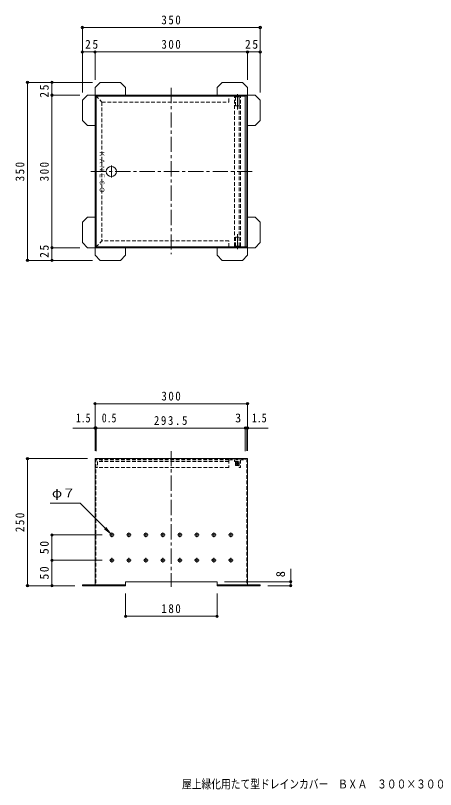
# Model space of a CAD drawing. Units: millimetres, scale not verified. Extents: x -793 to 890, y -817 to 705.
# Drawn here: x -793 to 34, y -817 to 705 of the extents above; entities that cross this region are included whole.
import ezdxf
from ezdxf.enums import TextEntityAlignment as Align

# ---------------------------------------------------------------- set-up
doc = ezdxf.new("R2010")
doc.units = ezdxf.units.MM
doc.header["$LTSCALE"] = 6
doc.header["$PDMODE"] = 32
doc.header["$PDSIZE"] = 4.8
doc.linetypes.add('CHAIN1', pattern=[8, 5, -1, 1, -1])
doc.linetypes.add('DASHED1', pattern=[1.8, 1.2, -0.6])
for name, color, linetype, lineweight in [('1-0_1-0ﾚｲﾔ', 4, 'Continuous', 9), ('1-1_1-1ﾚｲﾔ', 2, 'DASHED1', 9), ('1-2_1-2ﾚｲﾔ', 3, 'DASHED1', 9), ('1-3_1-3ﾚｲﾔ', 6, 'DASHED1', 9), ('1-4_1-4ﾚｲﾔ', 7, 'Continuous', 9), ('1-F', 7, 'Continuous', 9)]:
    doc.layers.add(name, color=color, linetype=linetype, lineweight=lineweight)
doc.layers.add('F-5_F-5ﾚｲﾔ', color=6, linetype='Continuous')
doc.styles.add('ＭＳ ゴシック', font='')
doc.styles.get('ＭＳ ゴシック').set_extended_font_data('MS Gothic')

msp = doc.modelspace()

# ---------------------------------------------------------------- linework, layer by layer
at = {"layer": '1-0_1-0ﾚｲﾔ'}
for p, q in [((-626.487, 573.189), (-636.487, 563.189)), ((-586.487, 573.189), (-626.487, 573.189)), ((-586.487, 573.189), (-576.487, 563.189)), ((-386.487, 573.189), (-396.487, 563.189)), ((-346.487, 573.189), (-386.487, 573.189)), ((-346.487, 573.189), (-336.487, 563.189)), ((-661.487, 538.189), (-651.487, 548.189)), ((-651.487, 548.189), (-321.486, 548.189)), ((-636.487, 563.189), (-636.487, 233.189)), ((-634.987, 546.689), (-636.487, 548.189)), ((-576.487, 563.189), (-576.487, 548.189)), ((-396.487, 563.189), (-396.487, 548.189)), ((-336.487, 563.189), (-336.487, 233.189)), ((-311.487, 538.189), (-321.486, 548.189)), ((-661.487, 538.189), (-661.487, 498.189)), ((-634.987, 546.689), (-634.987, 249.689)), ((-311.487, 498.189), (-311.487, 538.189)), ((-661.487, 498.189), (-651.487, 488.189)), ((-651.487, 488.189), (-636.487, 488.189)), ((-321.487, 488.189), (-336.487, 488.189)), ((-311.487, 498.189), (-321.487, 488.189)), ((-661.487, 298.189), (-651.487, 308.189)), ((-651.487, 308.189), (-636.487, 308.189)), ((-321.487, 308.189), (-336.487, 308.189)), ((-311.487, 298.189), (-321.487, 308.189)), ((-661.487, 298.189), (-661.487, 258.189)), ((-311.487, 258.189), (-311.487, 298.189)), ((-661.487, 258.189), (-651.487, 248.189)), ((-321.487, 248.189), (-651.487, 248.189)), ((-576.486, 233.189), (-576.486, 248.189)), ((-396.487, 233.189), (-396.487, 248.189)), ((-311.487, 258.189), (-321.487, 248.189)), ((-626.487, 223.189), (-636.487, 233.189)), ((-586.487, 223.189), (-576.486, 233.189)), ((-386.487, 223.189), (-396.487, 233.189)), ((-346.487, 223.189), (-336.487, 233.189)), ((-626.487, 223.189), (-586.487, 223.189)), ((-386.487, 223.189), (-346.487, 223.189)), ((-336.487, -166.624), (-636.487, -166.624)), ((-636.487, -166.624), (-636.487, -416.624)), ((-336.487, -166.624), (-336.487, -416.624)), ((-576.487, -408.624), (-576.487, -416.624)), ((-396.487, -408.624), (-576.487, -408.624)), ((-396.487, -408.624), (-396.487, -416.624)), ((-661.487, -415.124), (-661.487, -416.624)), ((-576.487, -415.124), (-661.487, -415.124)), ((-576.487, -416.624), (-661.487, -416.624)), ((-651.486, -415.124), (-651.486, -416.624)), ((-626.487, -415.124), (-626.487, -416.624)), ((-586.487, -415.124), (-586.487, -416.624)), ((-311.487, -415.124), (-396.487, -415.124)), ((-311.487, -416.624), (-396.487, -416.624)), ((-386.487, -415.124), (-386.487, -416.624)), ((-346.487, -415.124), (-346.487, -416.624)), ((-321.487, -415.124), (-321.487, -416.624)), ((-311.487, -415.124), (-311.487, -416.624))]:
    msp.add_line(p, q, dxfattribs=at)
at = {"layer": '1-0_1-0ﾚｲﾔ', "linetype": 'CHAIN1'}
for p, q in [((-486.486, 562.383), (-486.486, 235.14)), ((-645.05, 398.189), (-325.953, 398.189)), ((-486.486, -151.683), (-486.486, -419.012)), ((-352.726, -176.624), (-360.534, -176.624)), ((-356.486, -172.713), (-356.486, -180.549)), ((-598.619, -316.624), (-607.877, -316.624)), ((-603.487, -311.811), (-603.487, -321.234)), ((-565.191, -316.624), (-574.449, -316.624)), ((-570.058, -311.811), (-570.058, -321.234)), ((-531.762, -316.624), (-541.02, -316.624)), ((-536.629, -311.811), (-536.629, -321.234)), ((-498.334, -316.624), (-507.592, -316.624)), ((-503.201, -311.811), (-503.201, -321.234)), ((-464.905, -316.624), (-474.163, -316.624)), ((-469.772, -311.811), (-469.772, -321.234)), ((-431.476, -316.624), (-440.734, -316.624)), ((-436.344, -311.811), (-436.344, -321.234)), ((-398.048, -316.624), (-407.306, -316.624)), ((-402.915, -311.811), (-402.915, -321.234)), ((-364.619, -316.624), (-373.877, -316.624)), ((-369.486, -311.811), (-369.486, -321.234)), ((-603.487, -361.811), (-603.487, -371.234)), ((-570.058, -361.811), (-570.058, -371.234)), ((-536.629, -361.811), (-536.629, -371.234)), ((-503.201, -361.811), (-503.201, -371.234)), ((-469.772, -361.811), (-469.772, -371.234)), ((-436.344, -361.811), (-436.344, -371.234)), ((-402.915, -361.811), (-402.915, -371.234)), ((-369.486, -361.811), (-369.486, -371.234)), ((-598.619, -366.623), (-607.877, -366.623)), ((-565.191, -366.623), (-574.449, -366.623)), ((-531.762, -366.623), (-541.02, -366.623)), ((-498.334, -366.623), (-507.592, -366.623)), ((-464.905, -366.623), (-474.163, -366.623)), ((-431.476, -366.623), (-440.734, -366.623)), ((-398.048, -366.623), (-407.306, -366.623)), ((-364.619, -366.623), (-373.877, -366.623))]:
    msp.add_line(p, q, dxfattribs=at)
at = {"layer": '1-0_1-0ﾚｲﾔ', "linetype": 'DASHED1'}
for p, q in [((-634.987, -166.624), (-634.987, -416.624)), ((-337.987, -166.624), (-337.987, -416.624))]:
    msp.add_line(p, q, dxfattribs=at)
at = {"layer": '1-0_1-0ﾚｲﾔ'}
for points in [[(-634.987, 546.689), (-337.987, 546.689), (-336.487, 548.189)], [(-337.987, 546.689), (-337.987, 249.689), (-336.487, 248.189)], [(-337.987, 249.689), (-634.987, 249.689), (-636.487, 248.189)]]:
    msp.add_lwpolyline(points, dxfattribs=at)
for centre, radius in [((-356.486, -176.624), 2.5), ((-603.487, -316.624), 3.5), ((-570.058, -316.624), 3.5), ((-536.629, -316.624), 3.5), ((-503.201, -316.624), 3.5), ((-469.772, -316.624), 3.5), ((-436.344, -316.624), 3.5), ((-402.915, -316.624), 3.5), ((-369.486, -316.624), 3.5), ((-603.487, -366.623), 3.5), ((-570.058, -366.623), 3.5), ((-536.629, -366.623), 3.5), ((-503.201, -366.623), 3.5), ((-469.772, -366.623), 3.5), ((-436.344, -366.623), 3.5), ((-402.915, -366.623), 3.5), ((-369.486, -366.623), 3.5)]:
    msp.add_circle(centre, radius, dxfattribs=at)
at = {"layer": '1-1_1-1ﾚｲﾔ'}
for p, q in [((-634.987, 546.689), (-622.987, 534.689)), ((-622.987, 534.689), (-622.987, 261.689)), ((-622.987, 534.689), (-372.987, 534.689)), ((-372.987, 534.689), (-372.987, 546.689)), ((-634.987, 249.689), (-622.987, 261.689)), ((-372.987, -169.124), (-634.987, -169.124)), ((-622.987, -169.124), (-622.987, -172.124))]:
    msp.add_line(p, q, dxfattribs=at)
for points in [[(-372.987, 249.689), (-372.987, 261.689), (-622.987, 261.689)], [(-372.987, -169.124), (-372.987, -184.124), (-634.987, -184.124)], [(-372.987, -172.124), (-631.987, -172.124), (-631.987, -184.124)]]:
    msp.add_lwpolyline(points, dxfattribs=at)
at = {"layer": '1-2_1-2ﾚｲﾔ', "linetype": 'CHAIN1'}
for p, q in [((-356.487, 520.158), (-356.487, 550.017)), ((-604.486, 410.061), (-604.486, 386.098)), ((-356.487, 245.601), (-356.487, 274.727))]:
    msp.add_line(p, q, dxfattribs=at)
at = {"layer": '1-2_1-2ﾚｲﾔ', "linetype": 'Continuous'}
msp.add_line((-634.487, 546.189), (-634.487, 250.189), dxfattribs=at)
at = {"layer": '1-2_1-2ﾚｲﾔ'}
for p, q in [((-352.987, 251.189), (-352.987, 545.189)), ((-349.987, 251.189), (-349.987, 545.189)), ((-634.487, -167.124), (-634.487, -169.124)), ((-340.987, -167.124), (-634.487, -167.124)), ((-340.987, -167.124), (-340.987, -169.124)), ((-372.987, -169.124), (-340.987, -169.124)), ((-349.987, -169.124), (-349.987, -184.124))]:
    msp.add_line(p, q, dxfattribs=at)
at = {"layer": '1-2_1-2ﾚｲﾔ', "linetype": 'Continuous'}
msp.add_lwpolyline([(-634.487, 546.189), (-340.987, 546.189), (-340.987, 250.189), (-634.487, 250.189)], dxfattribs=at)
at = {"layer": '1-2_1-2ﾚｲﾔ'}
for points in [[(-349.987, 251.189), (-361.987, 251.189), (-361.987, 545.189), (-349.987, 545.189)], [(-361.986, -169.124), (-361.986, -172.123), (-352.987, -172.123), (-352.987, -184.124), (-349.987, -184.124)]]:
    msp.add_lwpolyline(points, dxfattribs=at)
msp.add_lwpolyline([(-359.987, -180.124), (-359.987, -173.124), (-352.987, -173.124), (-352.987, -180.124)], close=True, dxfattribs=at)
at = {"layer": '1-2_1-2ﾚｲﾔ', "linetype": 'Continuous'}
msp.add_circle((-604.486, 398.189), 10, dxfattribs=at)
at = {"layer": '1-3_1-3ﾚｲﾔ', "linetype": 'Continuous'}
for p, q in [((-353.987, 548.189), (-358.987, 548.189)), ((-353.987, 248.189), (-358.987, 248.189))]:
    msp.add_line(p, q, dxfattribs=at)
at = {"layer": '1-3_1-3ﾚｲﾔ'}
for p, q in [((-358.987, 548.189), (-358.987, 545.189)), ((-353.987, 548.189), (-353.987, 545.189)), ((-353.987, 545.189), (-358.987, 545.189)), ((-352.987, 527.189), (-352.987, 545.189)), ((-352.987, 269.189), (-352.987, 251.189)), ((-358.987, 248.189), (-358.987, 251.189)), ((-353.987, 251.189), (-358.987, 251.189)), ((-353.987, 248.189), (-353.987, 251.189))]:
    msp.add_line(p, q, dxfattribs=at)
for points in [[(-352.987, 527.189), (-359.987, 527.189), (-359.987, 545.189)], [(-352.987, 269.189), (-359.987, 269.189), (-359.987, 251.189)]]:
    msp.add_lwpolyline(points, dxfattribs=at)
at = {"layer": '1-3_1-3ﾚｲﾔ', "linetype": 'Continuous'}
msp.add_circle((-356.486, -176.624), 2, dxfattribs=at)
at = {"layer": '1-4_1-4ﾚｲﾔ'}
for p, q in [((-661.487, 553.189), (-661.487, 682.989)), ((-661.487, 681.189), (-311.487, 681.189)), ((-311.487, 553.189), (-311.487, 682.989)), ((-661.487, 553.189), (-661.487, 634.989)), ((-661.487, 633.189), (-636.487, 633.189)), ((-636.487, 578.189), (-636.487, 634.989)), ((-636.487, 633.189), (-336.487, 633.189)), ((-336.487, 578.189), (-336.487, 634.989)), ((-336.487, 633.189), (-311.487, 633.189)), ((-311.487, 553.189), (-311.487, 634.989)), ((-641.487, 573.189), (-771.287, 573.189)), ((-769.487, 223.189), (-769.487, 573.189)), ((-641.487, 573.189), (-723.286, 573.189)), ((-721.486, 548.189), (-721.486, 573.189)), ((-666.486, 548.189), (-723.286, 548.189)), ((-721.486, 248.189), (-721.486, 548.189)), ((-666.486, 248.189), (-723.286, 248.189)), ((-721.486, 223.189), (-721.486, 248.189)), ((-641.487, 223.189), (-771.287, 223.189)), ((-641.487, 223.189), (-723.286, 223.189)), ((-636.487, -151.624), (-636.487, -56.824)), ((-636.487, -58.624), (-336.487, -58.624)), ((-336.487, -151.624), (-336.487, -56.824)), ((-636.487, -151.624), (-636.487, -104.824)), ((-634.987, -151.624), (-634.987, -104.824)), ((-634.487, -152.124), (-634.487, -104.824)), ((-340.987, -152.124), (-340.987, -104.824)), ((-337.987, -151.624), (-337.987, -104.824)), ((-336.487, -151.624), (-336.487, -104.824)), ((-680.207, -106.624), (-634.987, -106.624)), ((-634.987, -106.624), (-634.487, -106.624)), ((-634.487, -106.624), (-340.987, -106.624)), ((-340.987, -106.624), (-337.987, -106.624)), ((-337.987, -106.624), (-295.946, -106.624)), ((-651.487, -166.624), (-771.287, -166.624)), ((-769.487, -416.624), (-769.487, -166.624)), ((-605.962, -314.149), (-615.093, -302.248)), ((-622.877, -316.624), (-723.287, -316.624)), ((-721.486, -366.623), (-721.486, -316.624)), ((-605.962, -314.149), (-617.862, -305.017)), ((-622.877, -366.623), (-723.287, -366.623)), ((-721.486, -416.624), (-721.486, -366.623)), ((-251.487, -416.624), (-251.487, -383.237)), ((-381.487, -408.624), (-249.687, -408.624)), ((-676.487, -416.624), (-771.287, -416.624)), ((-676.487, -416.624), (-723.287, -416.624)), ((-296.487, -416.624), (-249.687, -416.624)), ((-576.487, -431.624), (-576.487, -478.424)), ((-396.487, -431.624), (-396.487, -478.424)), ((-576.487, -476.624), (-396.487, -476.624))]:
    msp.add_line(p, q, dxfattribs=at)
msp.add_lwpolyline([(-605.962, -314.149), (-666.013, -254.097), (-724.771, -254.097)], dxfattribs=at)
for p in [(-661.487, 681.189), (-311.487, 681.189), (-661.487, 633.189), (-636.487, 633.189), (-336.487, 633.189), (-311.487, 633.189), (-769.487, 573.189), (-721.486, 573.189), (-721.486, 548.189), (-721.486, 248.189), (-769.487, 223.189), (-721.486, 223.189), (-636.487, -58.624), (-336.487, -58.624), (-636.487, -106.624), (-634.987, -106.624), (-634.487, -106.624), (-340.987, -106.624), (-337.987, -106.624), (-336.487, -106.624), (-769.487, -166.624), (-721.486, -316.624), (-721.486, -366.623), (-251.487, -408.624), (-769.487, -416.624), (-721.486, -416.624), (-251.487, -416.624), (-576.487, -476.624), (-396.487, -476.624)]:
    msp.add_point(p, dxfattribs=at)

# ---------------------------------------------------------------- texts
at = {"layer": '1-4_1-4ﾚｲﾔ', "color": 6, "style": 'ＭＳ ゴシック', "width": 0.8}
for s, p in [('1.5', (-674.216, -100.624)), ('0.5', (-623.24, -100.624)), ('1.5', (-327.629, -100.624))]:
    msp.add_text(s, height=17.6, dxfattribs=at).set_placement(p, align=Align.BOTTOM_LEFT)
at = {"layer": '1-4_1-4ﾚｲﾔ', "color": 2, "style": 'ＭＳ ゴシック'}
msp.add_text('3', height=17.6, dxfattribs=at).set_placement((-360.923, -100.624), align=Align.BOTTOM_LEFT)
at = {"layer": '1-4_1-4ﾚｲﾔ', "color": 2, "style": 'ＭＳ ゴシック', "width": 1.1}
msp.add_text('φ７', height=17.6, dxfattribs=at).set_placement((-721.315, -248.338), align=Align.BOTTOM_LEFT)
at = {"layer": '1-4_1-4ﾚｲﾔ', "color": 2, "style": 'ＭＳ ゴシック'}
msp.add_text('8', height=17.6, rotation=90, dxfattribs=at).set_placement((-257.487, -399.832), align=Align.BOTTOM_LEFT)
at = {"layer": '1-4_1-4ﾚｲﾔ', "color": 2, "char_height": 17.6, "attachment_point": 7, "style": 'ＭＳ ゴシック'}
for s, insert in [('\\T1.27;\\W0.9;350', (-505.987, 687.189)), ('\\T1.27;\\W0.95;25', (-656.206, 639.189)), ('\\T1.27;\\W0.9;300', (-505.987, 639.189)), ('\\T1.27;\\W0.95;25', (-341.459, 639.189)), ('\\T1.27;\\W0.9;300', (-505.987, -52.624)), ('\\T1.28;\\W0.9;293.5', (-520.737, -100.624)), ('\\T1.27;\\W0.9;180', (-505.987, -470.624))]:
    msp.add_mtext(s, dxfattribs=dict(at, insert=insert))
at = {"layer": '1-4_1-4ﾚｲﾔ', "color": 2, "char_height": 17.6, "attachment_point": 7, "rotation": 90, "style": 'ＭＳ ゴシック'}
for s, insert in [('\\T1.27;\\W0.95;25', (-727.486, 543.165)), ('\\T1.27;\\W0.9;350', (-775.487, 378.689)), ('\\T1.27;\\W0.9;300', (-727.486, 378.689)), ('\\T1.27;\\W0.95;25', (-727.486, 228.132)), ('\\T1.27;\\W0.9;250', (-775.487, -311.124)), ('\\T1.27;\\W0.95;50', (-727.486, -354.374)), ('\\T1.27;\\W0.95;50', (-727.486, -404.374))]:
    msp.add_mtext(s, dxfattribs=dict(at, insert=insert))
at = {"layer": '1-F', "color": 6, "insert": (-627.487, 438.689), "char_height": 8.798, "attachment_point": 7, "rotation": 270, "style": 'ＭＳ ゴシック'}
msp.add_mtext('\\T1.15;ＫＡＮＥＳＯ', dxfattribs=at)
at = {"layer": 'F-5_F-5ﾚｲﾔ', "style": 'ＭＳ ゴシック', "width": 0.8}
msp.add_text('屋上緑化用たて型ドレインカバー\u3000ＢＸＡ\u3000３００×３００×２５０', height=17.6, dxfattribs=at).set_placement((-465.534, -820.608), align=Align.BOTTOM_LEFT)

doc.saveas('drawing.dxf')
